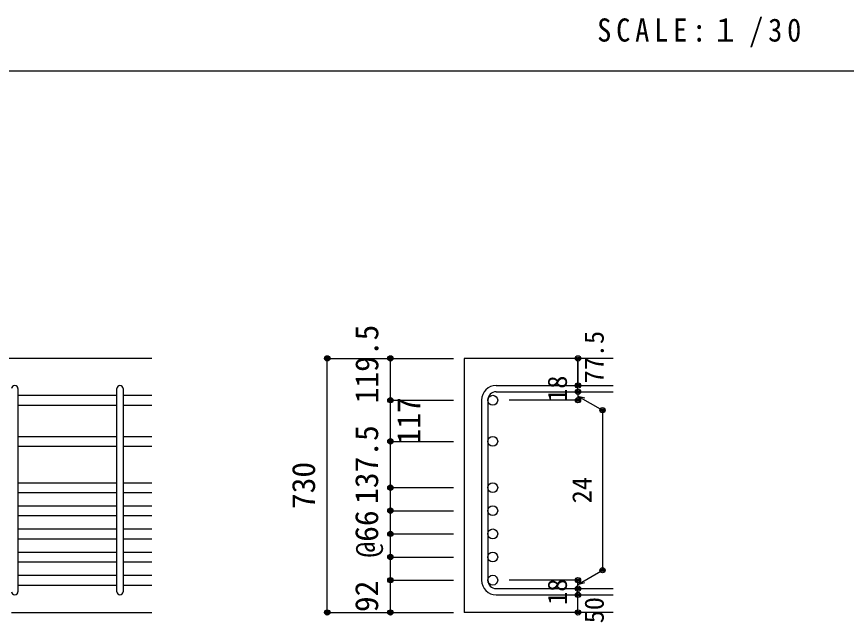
# Model space of a CAD drawing. Units: millimetres at full size, sheet at 1:30; details may follow other scales. Extents: x -5973 to 5954, y -4195 to 4201.
# Drawn here: x 1267 to 3633, y -1795 to -67 of the extents above; entities that cross this region are included whole.
import ezdxf
from ezdxf.enums import TextEntityAlignment as Align

# ---------------------------------------------------------------- set-up
doc = ezdxf.new("R2010")
doc.units = ezdxf.units.MM
doc.header["$LTSCALE"] = 30
doc.header["$PDMODE"] = 32
doc.header["$PDSIZE"] = 15
for name, color, linetype in [('0-1_躯体線', 2, 'Continuous'), ('0-5_基礎梁筋', 7, 'Continuous'), ('0-6_スタラップ筋', 7, 'Continuous'), ('0-D_寸法', 4, 'Continuous'), ('6-7_文字', 7, 'Continuous'), ('F-0_枠', 6, 'Continuous')]:
    doc.layers.add(name, color=color, linetype=linetype)
doc.styles.add('ＭＳ ゴシック', font='')
doc.styles.get('ＭＳ ゴシック').set_extended_font_data('MS Gothic')

msp = doc.modelspace()

# ---------------------------------------------------------------- linework, layer by layer
at = {"layer": '0-1_躯体線'}
for p, q in [((1652.44, -1042.16), (-147.56, -1042.16)), ((2967.44, -1042.16), (2542.44, -1042.16)), ((2542.44, -1042.16), (2542.44, -1766.66)), ((1252.44, -1766.66), (1652.44, -1766.66)), ((2967.44, -1766.66), (2542.44, -1766.66))]:
    msp.add_line(p, q, dxfattribs=at)
at = {"layer": '0-5_基礎梁筋'}
for p, q in [((1270.44, -1147.36), (1552.44, -1147.36)), ((1570.44, -1147.36), (1652.44, -1147.36)), ((1270.44, -1175.36), (1552.44, -1175.36)), ((1570.44, -1175.36), (1652.44, -1175.36)), ((1270.44, -1264.66), (1552.44, -1264.66)), ((1570.44, -1264.66), (1652.44, -1264.66)), ((1270.44, -1292.66), (1552.44, -1292.66)), ((1570.44, -1292.66), (1652.44, -1292.66)), ((1270.44, -1396.66), (1552.44, -1396.66)), ((1570.44, -1396.66), (1652.44, -1396.66)), ((1270.44, -1424.66), (1552.44, -1424.66)), ((1570.44, -1424.66), (1652.44, -1424.66)), ((1270.44, -1462.66), (1552.44, -1462.66)), ((1570.44, -1462.66), (1652.44, -1462.66)), ((1270.44, -1490.66), (1552.44, -1490.66)), ((1570.44, -1490.66), (1652.44, -1490.66)), ((1270.44, -1528.66), (1552.44, -1528.66)), ((1570.44, -1528.66), (1652.44, -1528.66)), ((1270.44, -1556.66), (1552.44, -1556.66)), ((1570.44, -1556.66), (1652.44, -1556.66)), ((1270.44, -1594.66), (1552.44, -1594.66)), ((1570.44, -1594.66), (1652.44, -1594.66)), ((1270.44, -1622.66), (1552.44, -1622.66)), ((1570.44, -1622.66), (1652.44, -1622.66)), ((1270.44, -1660.66), (1552.44, -1660.66)), ((1570.44, -1660.66), (1652.44, -1660.66)), ((1270.44, -1688.66), (1552.44, -1688.66)), ((1570.44, -1688.66), (1652.44, -1688.66))]:
    msp.add_line(p, q, dxfattribs=at)
at = {"layer": '0-5_基礎梁筋', "color": 3}
for centre in [(2624.44, -1161.36), (2624.44, -1278.66), (2624.44, -1410.66), (2624.44, -1476.66), (2624.44, -1542.66), (2624.44, -1608.66), (2624.44, -1674.66)]:
    msp.add_circle(centre, 14, dxfattribs=at)
at = {"layer": '0-6_スタラップ筋'}
for p, q in [((1270.44, -1128.36), (1270.44, -1707.66)), ((1552.44, -1707.66), (1552.44, -1128.36)), ((1570.44, -1128.36), (1570.44, -1707.66)), ((2634.44, -1119.36), (2967.44, -1119.36)), ((2634.44, -1137.36), (2967.44, -1137.36)), ((2592.44, -1161.36), (2592.44, -1674.66)), ((2610.44, -1161.36), (2610.44, -1674.66)), ((2634.44, -1698.66), (2967.44, -1698.66)), ((2634.44, -1716.66), (2967.44, -1716.66))]:
    msp.add_line(p, q, dxfattribs=at)
for centre, radius, start, end in [((1261.44, -1128.36), 9, 0, 180), ((1561.44, -1128.36), 9, 0, 180), ((2634.44, -1161.36), 42, 90, 180), ((2634.44, -1161.36), 24, 90, 180), ((2634.44, -1674.66), 42, 180, 270), ((2634.44, -1674.66), 24, 180, 270), ((1261.44, -1707.66), 9, 180, 0), ((1561.44, -1707.66), 9, 180, 0)]:
    msp.add_arc(centre, radius, start, end, dxfattribs=at)
at = {"layer": '0-D_寸法'}
for p, q in [((2152.44, -1042.16), (2332.44, -1042.16)), ((2152.44, -1766.66), (2152.44, -1042.16)), ((2332.44, -1161.36), (2332.44, -1042.16)), ((2332.44, -1042.16), (2512.44, -1042.16)), ((2867.44, -1119.36), (2867.44, -1042.16)), ((2867.44, -1042.16), (2867.44, -1119.36)), ((2867.44, -1137.36), (2867.44, -1119.36)), ((2867.44, -1137.36), (2867.44, -1161.36)), ((2867.44, -1149.36), (2937.5, -1189.81)), ((2867.44, -1149.36), (2886.76, -1154.54)), ((2332.44, -1278.66), (2332.44, -1161.36)), ((2332.44, -1161.36), (2512.44, -1161.36)), ((2867.44, -1161.36), (2671.35, -1161.36)), ((2937.5, -1189.81), (2937.5, -1646.21)), ((2332.44, -1410.66), (2332.44, -1278.66)), ((2332.44, -1278.66), (2512.44, -1278.66)), ((2332.44, -1410.66), (2512.44, -1410.66)), ((2332.44, -1674.66), (2332.44, -1410.66)), ((2332.44, -1476.66), (2512.44, -1476.66)), ((2332.44, -1542.66), (2512.44, -1542.66)), ((2332.44, -1608.66), (2512.44, -1608.66)), ((2867.44, -1686.66), (2937.5, -1646.21)), ((2332.44, -1766.66), (2332.44, -1674.66)), ((2332.44, -1674.66), (2512.44, -1674.66)), ((2867.44, -1674.66), (2671.35, -1674.66)), ((2867.44, -1698.66), (2867.44, -1674.66)), ((2867.44, -1686.66), (2886.76, -1681.49)), ((2867.44, -1716.66), (2867.44, -1698.66)), ((2867.44, -1766.66), (2867.44, -1716.66)), ((2152.44, -1766.66), (2332.44, -1766.66)), ((2332.44, -1766.66), (2512.44, -1766.66))]:
    msp.add_line(p, q, dxfattribs=at)
for centre, radius in [((2152.44, -1042.16), 7.2), ((2152.44, -1042.16), 6.4), ((2152.44, -1042.16), 5.6), ((2152.44, -1042.16), 4.8), ((2152.44, -1042.16), 4), ((2152.44, -1042.16), 3.2), ((2152.44, -1042.16), 2.4), ((2152.44, -1042.16), 1.6), ((2332.44, -1042.16), 7.2), ((2332.44, -1042.16), 6.4), ((2332.44, -1042.16), 5.6), ((2332.44, -1042.16), 4.8), ((2332.44, -1042.16), 4), ((2332.44, -1042.16), 3.2), ((2332.44, -1042.16), 2.4), ((2332.44, -1042.16), 1.6), ((2867.44, -1042.16), 4), ((2867.44, -1042.16), 3.6), ((2867.44, -1042.16), 3.2), ((2867.44, -1042.16), 2.8), ((2867.44, -1042.16), 2.4), ((2867.44, -1042.16), 2), ((2867.44, -1042.16), 1.6), ((2867.44, -1042.16), 1.2), ((2152.44, -1042.16), 0.8), ((2332.44, -1042.16), 0.8), ((2867.44, -1042.16), 0.8), ((2867.44, -1042.16), 0.4), ((2867.44, -1119.36), 4), ((2867.44, -1137.36), 4), ((2867.44, -1119.36), 3.6), ((2867.44, -1137.36), 3.6), ((2867.44, -1119.36), 3.2), ((2867.44, -1137.36), 3.2), ((2867.44, -1119.36), 2.8), ((2867.44, -1137.36), 2.8), ((2867.44, -1119.36), 2.4), ((2867.44, -1137.36), 2.4), ((2867.44, -1119.36), 2), ((2867.44, -1137.36), 2), ((2867.44, -1119.36), 1.6), ((2867.44, -1137.36), 1.6), ((2867.44, -1119.36), 1.2), ((2867.44, -1119.36), 0.8), ((2867.44, -1119.36), 0.4), ((2332.44, -1161.36), 7.2), ((2332.44, -1161.36), 6.4), ((2332.44, -1161.36), 5.6), ((2332.44, -1161.36), 4.8), ((2332.44, -1161.36), 4), ((2332.44, -1161.36), 3.2), ((2332.44, -1161.36), 2.4), ((2867.44, -1161.36), 4), ((2867.44, -1161.36), 3.6), ((2867.44, -1161.36), 3.2), ((2867.44, -1161.36), 2.8), ((2867.44, -1161.36), 2.4), ((2867.44, -1161.36), 2), ((2867.44, -1137.36), 1.2), ((2867.44, -1137.36), 0.8), ((2867.44, -1137.36), 0.4), ((2332.44, -1161.36), 1.6), ((2332.44, -1161.36), 0.8), ((2867.44, -1161.36), 1.6), ((2867.44, -1161.36), 1.2), ((2867.44, -1161.36), 0.8), ((2867.44, -1161.36), 0.4), ((2937.5, -1189.81), 4), ((2937.5, -1189.81), 3.6), ((2937.5, -1189.81), 3.2), ((2937.5, -1189.81), 2.8), ((2937.5, -1189.81), 2.4), ((2937.5, -1189.81), 2), ((2937.5, -1189.81), 1.6), ((2937.5, -1189.81), 1.2), ((2937.5, -1189.81), 0.8), ((2937.5, -1189.81), 0.4), ((2332.44, -1278.66), 7.2), ((2332.44, -1278.66), 6.4), ((2332.44, -1278.66), 5.6), ((2332.44, -1278.66), 4.8), ((2332.44, -1278.66), 4), ((2332.44, -1278.66), 3.2), ((2332.44, -1278.66), 2.4), ((2332.44, -1278.66), 1.6), ((2332.44, -1278.66), 0.8), ((2332.44, -1410.66), 7.2), ((2332.44, -1410.66), 6.4), ((2332.44, -1410.66), 5.6), ((2332.44, -1410.66), 4.8), ((2332.44, -1410.66), 4), ((2332.44, -1410.66), 3.2), ((2332.44, -1410.66), 2.4), ((2332.44, -1410.66), 1.6), ((2332.44, -1410.66), 0.8), ((2332.44, -1476.66), 7.2), ((2332.44, -1476.66), 6.4), ((2332.44, -1476.66), 5.6), ((2332.44, -1476.66), 4.8), ((2332.44, -1476.66), 4), ((2332.44, -1476.66), 3.2), ((2332.44, -1476.66), 2.4), ((2332.44, -1476.66), 1.6), ((2332.44, -1476.66), 0.8), ((2332.44, -1542.66), 7.2), ((2332.44, -1542.66), 6.4), ((2332.44, -1542.66), 5.6), ((2332.44, -1542.66), 4.8), ((2332.44, -1542.66), 4), ((2332.44, -1542.66), 3.2), ((2332.44, -1542.66), 2.4), ((2332.44, -1542.66), 1.6), ((2332.44, -1542.66), 0.8), ((2332.44, -1608.66), 7.2), ((2332.44, -1608.66), 6.4), ((2332.44, -1608.66), 5.6), ((2332.44, -1608.66), 4.8), ((2332.44, -1608.66), 4), ((2332.44, -1608.66), 3.2), ((2332.44, -1608.66), 2.4), ((2332.44, -1608.66), 1.6), ((2332.44, -1608.66), 0.8), ((2937.5, -1646.21), 4), ((2937.5, -1646.21), 3.6), ((2937.5, -1646.21), 3.2), ((2937.5, -1646.21), 2.8), ((2937.5, -1646.21), 2.4), ((2937.5, -1646.21), 2), ((2937.5, -1646.21), 1.6), ((2937.5, -1646.21), 1.2), ((2937.5, -1646.21), 0.8), ((2937.5, -1646.21), 0.4), ((2332.44, -1674.66), 7.2), ((2332.44, -1674.66), 6.4), ((2332.44, -1674.66), 5.6), ((2332.44, -1674.66), 4.8), ((2332.44, -1674.66), 4), ((2332.44, -1674.66), 3.2), ((2332.44, -1674.66), 2.4), ((2332.44, -1674.66), 1.6), ((2332.44, -1674.66), 0.8), ((2867.44, -1674.66), 4), ((2867.44, -1674.66), 3.6), ((2867.44, -1674.66), 3.2), ((2867.44, -1674.66), 2.8), ((2867.44, -1674.66), 2.4), ((2867.44, -1674.66), 2), ((2867.44, -1674.66), 1.6), ((2867.44, -1674.66), 1.2), ((2867.44, -1674.66), 0.8), ((2867.44, -1674.66), 0.4), ((2867.44, -1698.66), 4), ((2867.44, -1698.66), 3.6), ((2867.44, -1698.66), 3.2), ((2867.44, -1698.66), 2.8), ((2867.44, -1698.66), 2.4), ((2867.44, -1698.66), 2), ((2867.44, -1698.66), 1.6), ((2867.44, -1698.66), 1.2), ((2867.44, -1698.66), 0.8), ((2867.44, -1698.66), 0.4), ((2867.44, -1716.66), 4), ((2867.44, -1716.66), 3.6), ((2867.44, -1716.66), 3.2), ((2867.44, -1716.66), 2.8), ((2867.44, -1716.66), 2.4), ((2867.44, -1716.66), 2), ((2867.44, -1716.66), 1.6), ((2867.44, -1716.66), 1.2), ((2867.44, -1716.66), 0.8), ((2867.44, -1716.66), 0.4), ((2152.44, -1766.66), 7.2), ((2152.44, -1766.66), 6.4), ((2152.44, -1766.66), 5.6), ((2152.44, -1766.66), 4.8), ((2152.44, -1766.66), 4), ((2152.44, -1766.66), 3.2), ((2152.44, -1766.66), 2.4), ((2152.44, -1766.66), 1.6), ((2152.44, -1766.66), 0.8), ((2332.44, -1766.66), 7.2), ((2332.44, -1766.66), 6.4), ((2332.44, -1766.66), 5.6), ((2332.44, -1766.66), 4.8), ((2332.44, -1766.66), 4), ((2332.44, -1766.66), 3.2), ((2332.44, -1766.66), 2.4), ((2332.44, -1766.66), 1.6), ((2332.44, -1766.66), 0.8), ((2867.44, -1766.66), 4), ((2867.44, -1766.66), 3.6), ((2867.44, -1766.66), 3.2), ((2867.44, -1766.66), 2.8), ((2867.44, -1766.66), 2.4), ((2867.44, -1766.66), 2), ((2867.44, -1766.66), 1.6), ((2867.44, -1766.66), 1.2), ((2867.44, -1766.66), 0.8), ((2867.44, -1766.66), 0.4)]:
    msp.add_circle(centre, radius, dxfattribs=at)
at = {"layer": '0-D_寸法', "color": 7}
for p in [(2152.44, -1042.16), (2152.44, -1042.16), (2332.44, -1042.16), (2332.44, -1042.16), (2867.44, -1042.16), (2867.44, -1119.36), (2867.44, -1137.36), (2332.44, -1161.36), (2332.44, -1161.36), (2867.44, -1161.36), (2937.5, -1189.81), (2332.44, -1278.66), (2332.44, -1278.66), (2332.44, -1410.66), (2332.44, -1410.66), (2332.44, -1476.66), (2332.44, -1476.66), (2332.44, -1542.66), (2332.44, -1542.66), (2332.44, -1608.66), (2332.44, -1608.66), (2937.5, -1646.21), (2332.44, -1674.66), (2332.44, -1674.66), (2867.44, -1674.66), (2867.44, -1674.66), (2867.44, -1698.66), (2867.44, -1716.66), (2152.44, -1766.66), (2152.44, -1766.66), (2332.44, -1766.66), (2867.44, -1766.66)]:
    msp.add_point(p, dxfattribs=at)
at = {"layer": 'F-0_枠', "color": 2}
msp.add_line((-5972.88, -222.05), (3723.6, -222.05), dxfattribs=at)

# ---------------------------------------------------------------- texts
at = {"layer": '0-D_寸法', "style": 'ＭＳ ゴシック'}
for s, height, p in [('119.5', 65.98, (2317.79, -1170.37)), ('77.5', 54.99, (2957.44, -1113.36)), ('18', 54.99, (2852.44, -1165.86)), ('117', 65.98, (2437.44, -1287.51)), ('137.5', 65.98, (2317.44, -1457.16)), ('730', 65.98, (2137.44, -1471.91)), ('24', 54.99, (2922.5, -1455.51)), ('@66', 65.98, (2317.44, -1610.16)), ('18', 54.99, (2852.44, -1745.16)), ('92', 65.98, (2317.44, -1765.66)), ('50', 54.99, (2957.44, -1797.66))]:
    msp.add_text(s, height=height, rotation=90, dxfattribs=at).set_placement(p, align=Align.BOTTOM_LEFT)
at = {"layer": '6-7_文字', "color": 2, "insert": (2922.26, -154.55), "char_height": 65.98, "attachment_point": 7, "style": 'ＭＳ ゴシック'}
msp.add_mtext('\\T1.34;\\W0.9;SCALE:１/30', dxfattribs=at)

doc.saveas('drawing.dxf')
